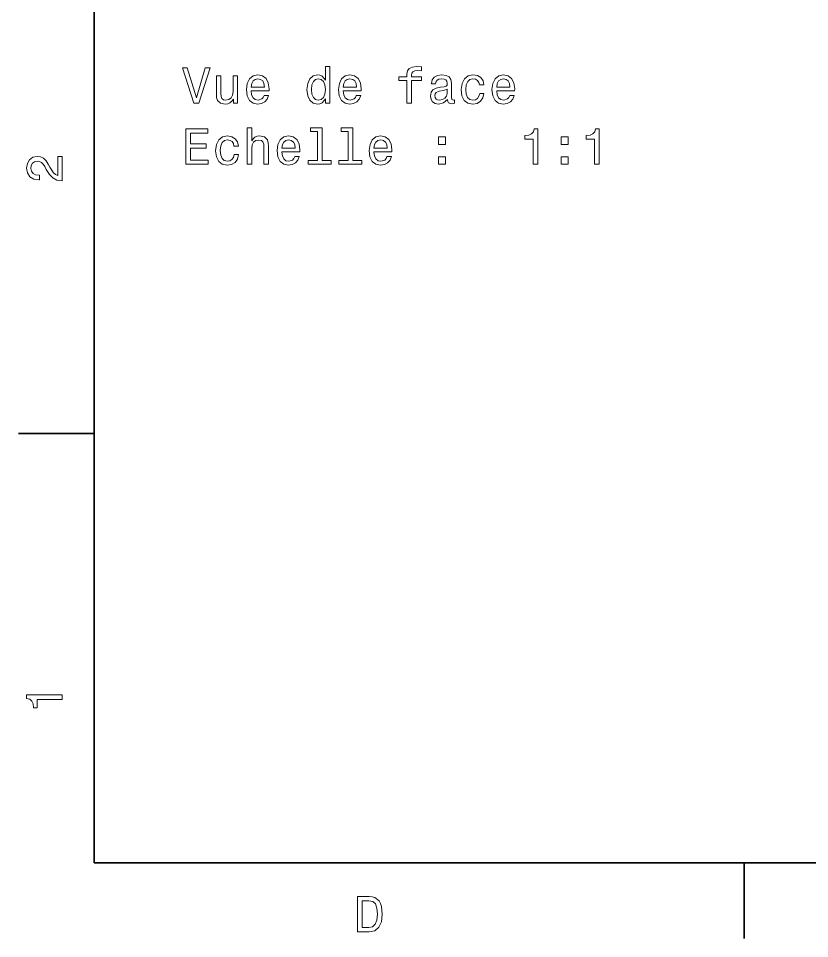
# Model space of a CAD drawing. Extents: x 0 to 297, y 0 to 210.
# Drawn here: x 2.5 to 80.8, y 2.5 to 93.6 of the extents above; entities that cross this region are included whole.
import ezdxf

# ---------------------------------------------------------------- set-up
doc = ezdxf.new("R2010")
doc.units = 0

msp = doc.modelspace()

# ---------------------------------------------------------------- linework, layer by layer
at = {"color": 7, "lineweight": 35}
for p, q in [((10, 200), (10, 10)), ((10, 10), (287, 10))]:
    msp.add_line(p, q, dxfattribs=at)
at = {"color": 7, "lineweight": 35, "ltscale": 0.1875}
for p, q in [((10, 52.5), (2.5, 52.5)), ((74.300003, 10), (74.300003, 2.5))]:
    msp.add_line(p, q, dxfattribs=at)
at = {"color": 7, "lineweight": 13}
for points in [[(20.980074, 88.695839), (20.102552, 85.715294), (19.199816, 88.695839), (18.720709, 88.695839), (19.850391, 85.190796), (20.354713, 85.190796), (21.459181, 88.695839)], [(32.866962, 85.609383), (32.866962, 85.190796), (33.310768, 85.190796), (33.310768, 88.811836), (32.872005, 88.811836), (32.872005, 87.485466), (32.534111, 87.868752), (32.327339, 87.959526), (32.090305, 87.994827), (31.661631, 87.893967), (31.328777, 87.611542), (31.111919, 87.157654), (31.03627, 86.547424), (31.111919, 85.937195), (31.328777, 85.478256), (31.661631, 85.190796), (32.090305, 85.094978), (32.327339, 85.13028), (32.539154, 85.221054)], [(40.926041, 87.429993), (40.926041, 85.190796), (41.369846, 85.190796), (41.369846, 87.429993), (42.37849, 87.429993), (42.37849, 87.808228), (41.369846, 87.808228), (41.369846, 87.974655), (41.405148, 88.176384), (41.521141, 88.312553), (41.717827, 88.393242), (42.000252, 88.423508), (42.37849, 88.403336), (42.37849, 88.786621), (41.899384, 88.811836), (41.465668, 88.766441), (41.163071, 88.63028), (40.981518, 88.393242), (40.926041, 88.055351), (40.926041, 87.808228), (40.114082, 87.808228), (40.114082, 87.429993)], [(24.182524, 87.89901), (23.73872, 87.89901), (23.73872, 86.335609), (23.688288, 85.972496), (23.542034, 85.710251), (23.315088, 85.548866), (23.017538, 85.498436), (22.780506, 85.53878), (22.62921, 85.659813), (22.543476, 85.866585), (22.523302, 86.159096), (22.523302, 87.89901), (22.079498, 87.89901), (22.079498, 86.118752), (22.094627, 85.760681), (22.190449, 85.463127), (22.482956, 85.190796), (22.951977, 85.094978), (23.204138, 85.13028), (23.420998, 85.221054), (23.607597, 85.377396), (23.758892, 85.60434), (23.758892, 85.190796), (24.182524, 85.190796)], [(25.51898, 86.416298), (27.294197, 86.416298), (27.29924, 86.62307), (27.218548, 87.203041), (26.996645, 87.636765), (26.64362, 87.89901), (26.174599, 87.994827), (25.715666, 87.893967), (25.36264, 87.611542), (25.135695, 87.152611), (25.055002, 86.547424), (25.130651, 85.927109), (25.357597, 85.473213), (25.705578, 85.190796), (26.15947, 85.094978), (26.552841, 85.160538), (26.875607, 85.332008), (27.11264, 85.60434), (27.248806, 85.967453), (26.810047, 85.967453), (26.719269, 85.765724), (26.588142, 85.614426), (26.214945, 85.493393), (25.927481, 85.548866), (25.710623, 85.72538), (25.569412, 86.01284), (25.51898, 86.401169)], [(25.51898, 86.789497), (25.574455, 87.137482), (25.710623, 87.394684), (25.917395, 87.551025), (26.189728, 87.606499), (26.45702, 87.551025), (26.663792, 87.394684), (26.789873, 87.137482), (26.835262, 86.789497)], [(32.165955, 87.596413), (32.458462, 87.52581), (32.680363, 87.329124), (32.811485, 87.001312), (32.861919, 86.547424), (32.811485, 86.088493), (32.680363, 85.760681), (32.458462, 85.558952), (32.165955, 85.493393), (31.888577, 85.558952), (31.676762, 85.760681), (31.535549, 86.093536), (31.490162, 86.547424), (31.535549, 86.996269), (31.676762, 87.324081), (31.888577, 87.52581)], [(34.627048, 86.416298), (36.402267, 86.416298), (36.40731, 86.62307), (36.326614, 87.203041), (36.104713, 87.636765), (35.751686, 87.89901), (35.282669, 87.994827), (34.823734, 87.893967), (34.470711, 87.611542), (34.243763, 87.152611), (34.163071, 86.547424), (34.23872, 85.927109), (34.465668, 85.473213), (34.813648, 85.190796), (35.26754, 85.094978), (35.660912, 85.160538), (35.983677, 85.332008), (36.220711, 85.60434), (36.356876, 85.967453), (35.918114, 85.967453), (35.827339, 85.765724), (35.696213, 85.614426), (35.323013, 85.493393), (35.035553, 85.548866), (34.818691, 85.72538), (34.677483, 86.01284), (34.627048, 86.401169)], [(34.627048, 86.789497), (34.682526, 87.137482), (34.818691, 87.394684), (35.025463, 87.551025), (35.297798, 87.606499), (35.56509, 87.551025), (35.771862, 87.394684), (35.897942, 87.137482), (35.943329, 86.789497)], [(44.955582, 85.543823), (44.955582, 85.528694), (44.980797, 85.357224), (45.056442, 85.236183), (45.374168, 85.140366), (45.621284, 85.18071), (45.621284, 85.523651), (45.515377, 85.508522), (45.374168, 85.574081), (45.348953, 85.77581), (45.348953, 87.177826), (45.288433, 87.535896), (45.111919, 87.788055), (44.804283, 87.939354), (44.370567, 87.994827), (43.946934, 87.934311), (43.634254, 87.76284), (43.437569, 87.495552), (43.372005, 87.142525), (43.372005, 87.112267), (43.77042, 87.112267), (43.805725, 87.324081), (43.916672, 87.47538), (44.098228, 87.566154), (44.355438, 87.601456), (44.602554, 87.576241), (44.779068, 87.500595), (44.884972, 87.369469), (44.920277, 87.187912), (44.900105, 86.976097), (44.819412, 86.870193), (44.617683, 86.819756), (44.239441, 86.779411), (43.805725, 86.688637), (43.498085, 86.527252), (43.316528, 86.275093), (43.261055, 85.901894), (43.311485, 85.569038), (43.467827, 85.321922), (43.719986, 85.165581), (44.06797, 85.110107), (44.536991, 85.216011)], [(48.107597, 87.001312), (48.546356, 87.001312), (48.455578, 87.40477), (48.23872, 87.722496), (47.900826, 87.919182), (47.462063, 87.994827), (46.977913, 87.893967), (46.609756, 87.611542), (46.377769, 87.152611), (46.297077, 86.537338), (46.372726, 85.927109), (46.59967, 85.473213), (46.957741, 85.190796), (47.446934, 85.094978), (47.880653, 85.170624), (48.218548, 85.382439), (48.450535, 85.715294), (48.551399, 86.159096), (48.127769, 86.159096), (48.05212, 85.876678), (47.910912, 85.664856), (47.709183, 85.533737), (47.462063, 85.493393), (47.154427, 85.558952), (46.932526, 85.760681), (46.796356, 86.088493), (46.750969, 86.552467), (46.796356, 87.006355), (46.937569, 87.334167), (47.164513, 87.535896), (47.462063, 87.606499), (47.724312, 87.561111), (47.920998, 87.445122), (48.05212, 87.253479)], [(49.807163, 86.416298), (51.582378, 86.416298), (51.587421, 86.62307), (51.506729, 87.203041), (51.284828, 87.636765), (50.931801, 87.89901), (50.462784, 87.994827), (50.003849, 87.893967), (49.650826, 87.611542), (49.423878, 87.152611), (49.343185, 86.547424), (49.418835, 85.927109), (49.645779, 85.473213), (49.993763, 85.190796), (50.447655, 85.094978), (50.841026, 85.160538), (51.163792, 85.332008), (51.400822, 85.60434), (51.536991, 85.967453), (51.098228, 85.967453), (51.00745, 85.765724), (50.876328, 85.614426), (50.503128, 85.493393), (50.215664, 85.548866), (49.998806, 85.72538), (49.857597, 86.01284), (49.807163, 86.401169)], [(49.807163, 86.789497), (49.86264, 87.137482), (49.998806, 87.394684), (50.205578, 87.551025), (50.477913, 87.606499), (50.745205, 87.551025), (50.951977, 87.394684), (51.078056, 87.137482), (51.123444, 86.789497)], [(44.905148, 86.138924), (44.844627, 85.876678), (44.683243, 85.674942), (44.44117, 85.543823), (44.14362, 85.498436), (43.951977, 85.523651), (43.815811, 85.60434), (43.730076, 85.745552), (43.704857, 85.942238), (43.725033, 86.118752), (43.805725, 86.244827), (44.12849, 86.38604), (44.536991, 86.446556), (44.905148, 86.567596)], [(19.043474, 79.143967), (21.262495, 79.143967), (21.262495, 79.567596), (19.507452, 79.567596), (19.507452, 80.752754), (21.070852, 80.752754), (21.070852, 81.171341), (19.507452, 81.171341), (19.507452, 82.220337), (21.222149, 82.220337), (21.222149, 82.643967), (19.043474, 82.643967)], [(25.130651, 79.143967), (25.574455, 79.143967), (25.574455, 80.707367), (25.619844, 81.065437), (25.766098, 81.327682), (25.993042, 81.489067), (26.295637, 81.549583), (26.537712, 81.499153), (26.689009, 81.362984), (26.764656, 81.13604), (26.789873, 80.83345), (26.789873, 79.143967), (27.233677, 79.143967), (27.233677, 80.924225), (27.213505, 81.282295), (27.122726, 81.579849), (26.825176, 81.85218), (26.361198, 81.947998), (26.109037, 81.912697), (25.892178, 81.816879), (25.710623, 81.665581), (25.574455, 81.458809), (25.574455, 82.765007), (25.130651, 82.765007)], [(32.085262, 82.391808), (32.085262, 79.517166), (31.172438, 79.517166), (31.172438, 79.143967), (33.436848, 79.143967), (33.436848, 79.517166), (32.529068, 79.517166), (32.529068, 82.765007), (31.389297, 82.765007), (31.389297, 82.391808)], [(35.121284, 82.391808), (35.121284, 79.517166), (34.208462, 79.517166), (34.208462, 79.143967), (36.47287, 79.143967), (36.47287, 79.517166), (35.56509, 79.517166), (35.56509, 82.765007), (34.42532, 82.765007), (34.42532, 82.391808)], [(53.408028, 79.143967), (53.866959, 79.143967), (53.866959, 82.669182), (53.524021, 82.669182), (53.433243, 82.361549), (53.251686, 82.15477), (52.974308, 82.033737), (52.591022, 81.993393), (52.591022, 81.635323), (53.408028, 81.635323)], [(59.480072, 79.143967), (59.939003, 79.143967), (59.939003, 82.669182), (59.596066, 82.669182), (59.505287, 82.361549), (59.32373, 82.15477), (59.046352, 82.033737), (58.663067, 81.993393), (58.663067, 81.635323), (59.480072, 81.635323)], [(23.819412, 80.954483), (24.258173, 80.954483), (24.167395, 81.357941), (23.950535, 81.675667), (23.61264, 81.872353), (23.173878, 81.947998), (22.689728, 81.847137), (22.321573, 81.564713), (22.089584, 81.105782), (22.008892, 80.490509), (22.084541, 79.88028), (22.311487, 79.426384), (22.669556, 79.143967), (23.158749, 79.048149), (23.592466, 79.123795), (23.930363, 79.335609), (24.162352, 79.668465), (24.263216, 80.112267), (23.839584, 80.112267), (23.763935, 79.829849), (23.622726, 79.618027), (23.420998, 79.486908), (23.173878, 79.446564), (22.866241, 79.512123), (22.644341, 79.713852), (22.508173, 80.041664), (22.462784, 80.505638), (22.508173, 80.959526), (22.649384, 81.287338), (22.876328, 81.489067), (23.173878, 81.559669), (23.436127, 81.514282), (23.632813, 81.398293), (23.763935, 81.20665)], [(28.555002, 80.369469), (30.330219, 80.369469), (30.335262, 80.576241), (30.25457, 81.156212), (30.032669, 81.589935), (29.679642, 81.85218), (29.210621, 81.947998), (28.75169, 81.847137), (28.398663, 81.564713), (28.171719, 81.105782), (28.091026, 80.500595), (28.166676, 79.88028), (28.39362, 79.426384), (28.741602, 79.143967), (29.195492, 79.048149), (29.588863, 79.113708), (29.911631, 79.285179), (30.148663, 79.55751), (30.28483, 79.920624), (29.846069, 79.920624), (29.755291, 79.718895), (29.624166, 79.567596), (29.250969, 79.446564), (28.963505, 79.502037), (28.746645, 79.678551), (28.605434, 79.966011), (28.555002, 80.35434)], [(28.555002, 80.742668), (28.610477, 81.090652), (28.746645, 81.347855), (28.953419, 81.504196), (29.225752, 81.559669), (29.493042, 81.504196), (29.699816, 81.347855), (29.825897, 81.090652), (29.871284, 80.742668)], [(37.663071, 80.369469), (39.438286, 80.369469), (39.443329, 80.576241), (39.36264, 81.156212), (39.140739, 81.589935), (38.787712, 81.85218), (38.318691, 81.947998), (37.859756, 81.847137), (37.506733, 81.564713), (37.279785, 81.105782), (37.199097, 80.500595), (37.274742, 79.88028), (37.501686, 79.426384), (37.84967, 79.143967), (38.303562, 79.048149), (38.696934, 79.113708), (39.019699, 79.285179), (39.256733, 79.55751), (39.392899, 79.920624), (38.95414, 79.920624), (38.863358, 79.718895), (38.732239, 79.567596), (38.359039, 79.446564), (38.071571, 79.502037), (37.854713, 79.678551), (37.713505, 79.966011), (37.663071, 80.35434)], [(37.663071, 80.742668), (37.718548, 81.090652), (37.854713, 81.347855), (38.061485, 81.504196), (38.333824, 81.559669), (38.601112, 81.504196), (38.807884, 81.347855), (38.933968, 81.090652), (38.979355, 80.742668)], [(44.042755, 81.100739), (44.73872, 81.100739), (44.73872, 81.85218), (44.042755, 81.85218)], [(56.186844, 81.100739), (56.882809, 81.100739), (56.882809, 81.85218), (56.186844, 81.85218)], [(6.833213, 77.519447), (6.833213, 79.925072), (6.399496, 79.925072), (6.399496, 78.023773), (6.162464, 78.129684), (5.965778, 78.311241), (5.607709, 78.871033), (5.456412, 79.168587), (5.239553, 79.501442), (4.987392, 79.738472), (4.689842, 79.874641), (4.351945, 79.925072), (3.928314, 79.839333), (3.595461, 79.602303), (3.383646, 79.239189), (3.307997, 78.770172), (3.393732, 78.286018), (3.630764, 77.91787), (4.009006, 77.680832), (4.508286, 77.600143), (4.578891, 77.600143), (4.578891, 78.059074), (4.538545, 78.059074), (4.195605, 78.104462), (3.943444, 78.240631), (3.782061, 78.457489), (3.726585, 78.744957), (3.777017, 79.03746), (3.903098, 79.254318), (4.099784, 79.395531), (4.346902, 79.445961), (4.578891, 79.41066), (4.775577, 79.314842), (4.947046, 79.153458), (5.098343, 78.931557), (5.259727, 78.634003), (5.572406, 78.139771), (5.90526, 77.791786), (6.308718, 77.585014), (6.818084, 77.519447)], [(44.042755, 79.143967), (44.73872, 79.143967), (44.73872, 79.895409), (44.042755, 79.895409)], [(56.186844, 79.143967), (56.882809, 79.143967), (56.882809, 79.895409), (56.186844, 79.895409)], [(6.833213, 26.159222), (6.833213, 26.618156), (3.307997, 26.618156), (3.307997, 26.275217), (3.615634, 26.184439), (3.822406, 26.002882), (3.943444, 25.725506), (3.98379, 25.34222), (4.341859, 25.34222), (4.341859, 26.159222)], [(37.194958, 6.666787), (36.029972, 6.666787), (36.029972, 3.166787), (37.194958, 3.166787), (37.744667, 3.277738), (38.153168, 3.615634), (38.405331, 4.165346), (38.496109, 4.916787), (38.415417, 5.683357), (38.314552, 5.985951), (38.173344, 6.228026), (37.764839, 6.555836), (37.497551, 6.636527)], [(37.159653, 6.248199), (37.542938, 6.17255), (37.805187, 5.940562), (37.961525, 5.527017), (38.011959, 4.916787), (37.956482, 4.326729), (37.800144, 3.913184), (37.532852, 3.666066), (37.159653, 3.585375), (36.498989, 3.585375), (36.498989, 6.248199)]]:
    msp.add_lwpolyline(points, close=True, dxfattribs=at)

doc.saveas('drawing.dxf')
